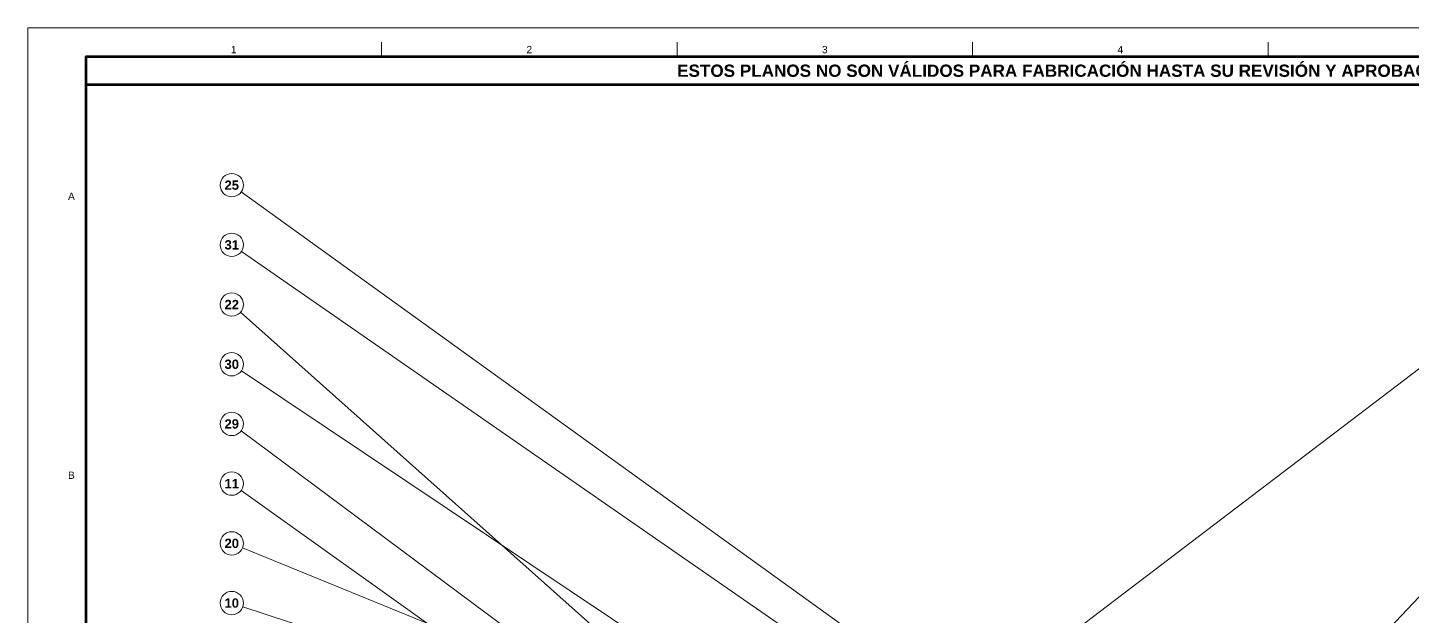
# Model space of a CAD drawing. Header units: millimetres. Extents: x 0 to 841, y 0 to 594.
# Drawn here: x 0 to 475, y 392.1 to 594 of the extents above; entities that cross this region are included whole.
import ezdxf
from ezdxf.enums import TextEntityAlignment as Align

# ---------------------------------------------------------------- set-up
doc = ezdxf.new("R2010")
doc.units = ezdxf.units.MM
for name, color, linetype, lineweight in [('COTA', 7, 'CONTINUOUS', 18), ('FINA', 7, 'CONTINUOUS', 18), ('MARCO', 7, 'CONTINUOUS', 70), ('TXT', 7, 'CONTINUOUS', 25)]:
    doc.layers.add(name, color=color, linetype=linetype, lineweight=lineweight)
doc.styles.add('STD', font='LiberationSans-Regular.ttf')
doc.styles.add('STDB', font='LiberationSans-Bold.ttf')

msp = doc.modelspace()

# ---------------------------------------------------------------- linework, layer by layer
at = {"layer": 'COTA'}
for p, q in [((325.41, 356.01), (73.25, 537.66)), ((327.15, 362.89), (556.82, 537.58)), ((309.73, 353.51), (73.29, 517.25)), ((241.85, 346.02), (72.99, 496.39)), ((390.73, 307.34), (557.25, 483.34)), ((277.87, 339.49), (73.32, 476.35)), ((262.25, 315.27), (73.21, 455.71)), ((243.5, 313.8), (73.26, 435.3)), ((324.51, 313.25), (73.7, 415.63)), ((326.01, 312.45), (73.8, 395.42))]:
    msp.add_line(p, q, dxfattribs=at)
at = {"layer": 'FINA'}
for p, q in [((121.38, 584), (121.38, 589)), ((222.75, 584), (222.75, 589)), ((324.12, 584), (324.12, 589)), ((425.5, 584), (425.5, 589))]:
    msp.add_line(p, q, dxfattribs=at)
msp.add_lwpolyline([(0, 0), (841, 0), (841, 594), (0, 594)], close=True, dxfattribs=at)
for centre in [(70, 540), (70, 519.52), (70, 499.05), (70, 478.57), (70, 458.1), (70, 437.62), (70, 417.14), (70, 396.67)]:
    msp.add_circle(centre, 4, dxfattribs=at)
at = {"layer": 'MARCO'}
for points in [[(20, 10), (831, 10), (831, 584), (20, 584)], [(20, 574.5), (831, 574.5), (831, 584), (20, 584)]]:
    msp.add_lwpolyline(points, close=True, dxfattribs=at)

# ---------------------------------------------------------------- texts
at = {"layer": 'TXT'}
for s, height, style, p in [('1', 2.5, 'STD', (70.69, 586.5)), ('2', 2.5, 'STD', (172.06, 586.5)), ('3', 2.5, 'STD', (273.44, 586.5)), ('4', 2.5, 'STD', (374.81, 586.5)), ('ESTOS PLANOS NO SON VÁLIDOS PARA FABRICACIÓN HASTA SU REVISIÓN Y APROBACIÓN POR UN INGENIERO CALCULISTA HABILITADO.', 4.2, 'STDB', (425.5, 579.25)), ('25', 3.2, 'STDB', (70, 540)), ('A', 2.5, 'STD', (15, 536.17)), ('31', 3.2, 'STDB', (70, 519.52)), ('22', 3.2, 'STDB', (70, 499.05)), ('30', 3.2, 'STDB', (70, 478.57)), ('29', 3.2, 'STDB', (70, 458.1)), ('B', 2.5, 'STD', (15, 440.5)), ('11', 3.2, 'STDB', (70, 437.62)), ('20', 3.2, 'STDB', (70, 417.14)), ('10', 3.2, 'STDB', (70, 396.67))]:
    msp.add_text(s, height=height, dxfattribs=dict(at, style=style)).set_placement(p, align=Align.MIDDLE_CENTER)

doc.saveas('drawing.dxf')
